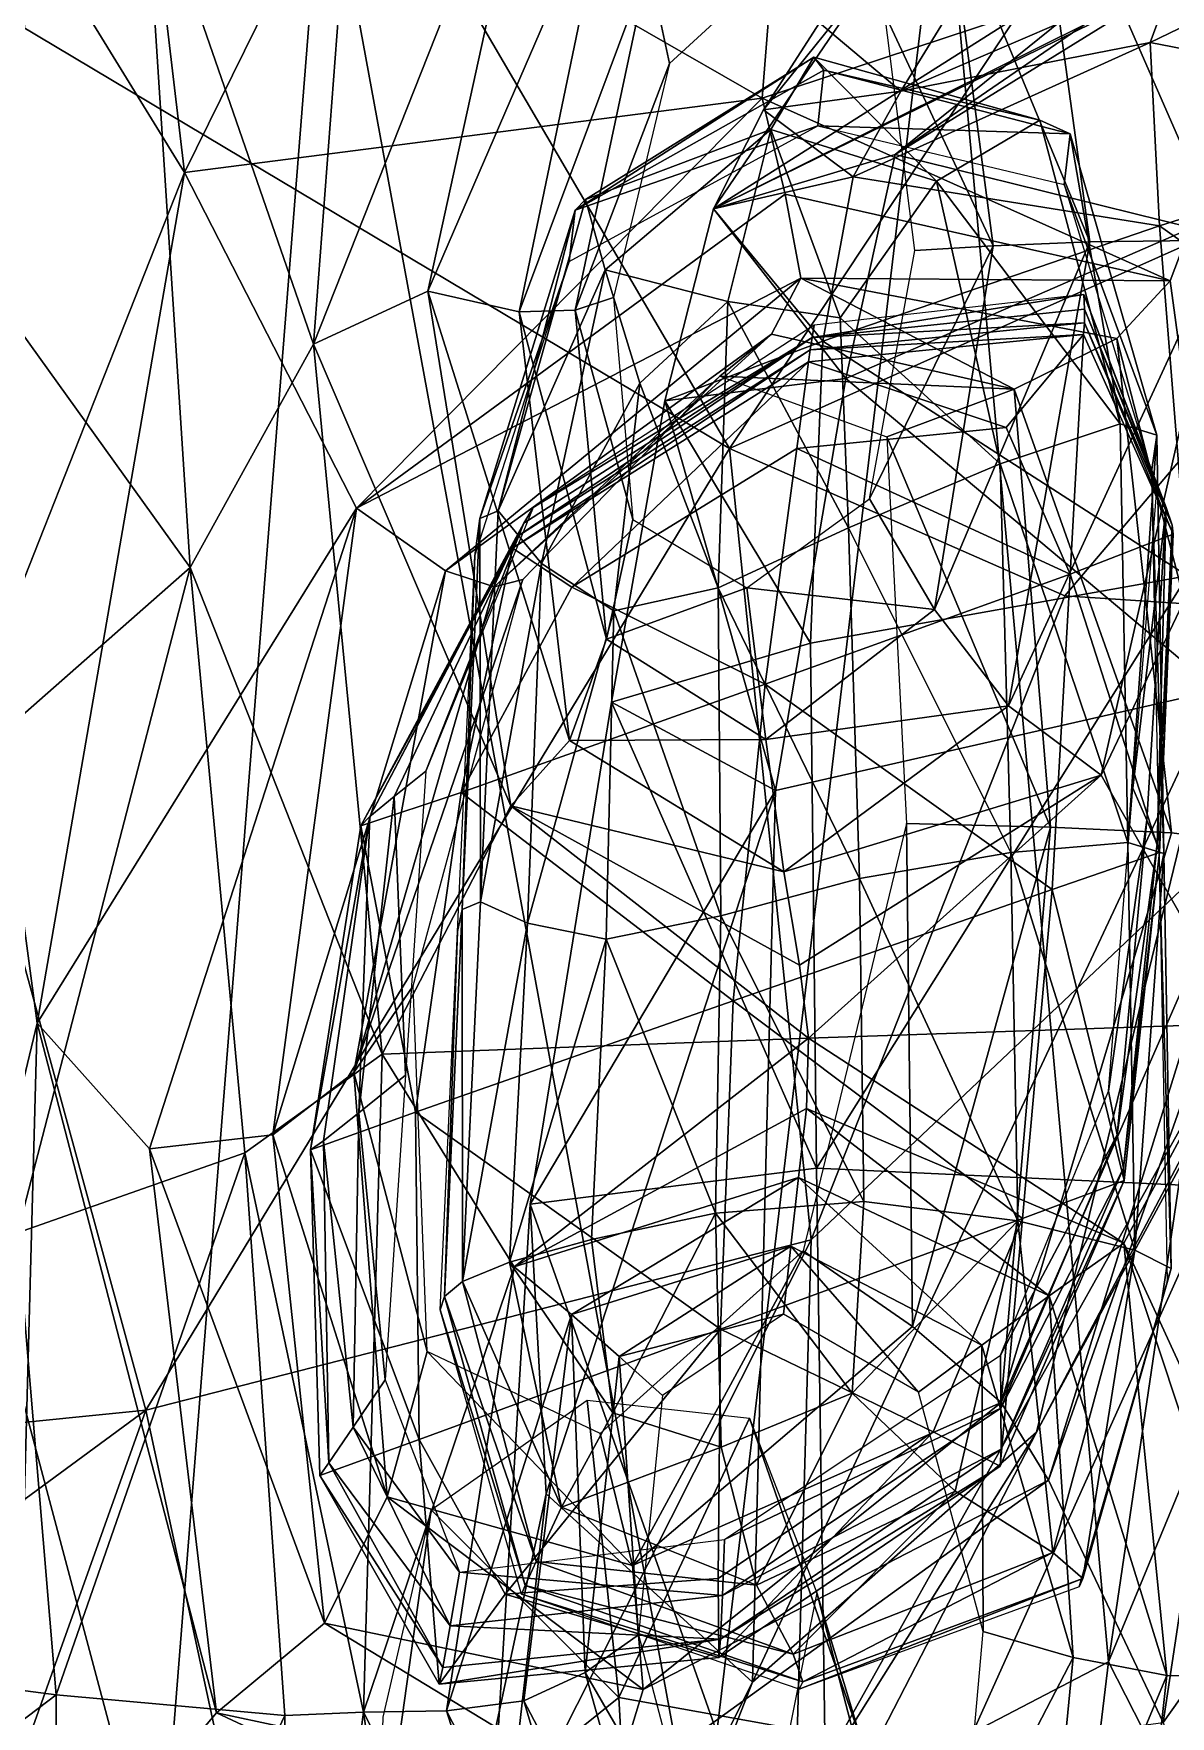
# Model space of a CAD drawing. Extents: x -76 to 76, y -20 to 79.
# Drawn here: x 0.37 to 0.722, y -16.756 to -16.235 of the extents above; entities that cross this region are included whole.
import ezdxf

# ---------------------------------------------------------------- set-up
doc = ezdxf.new("R2010")
doc.units = 0

msp = doc.modelspace()

# ---------------------------------------------------------------- linework, layer by layer
for points in [[(0.40439, -16.1795, 26.34068), (0.3222, -16.26591, 26.53986), (0.32219, -15.93262, 26.57544)], [(0.36911, -16.19999, 25.61833), (0.41693, -16.27782, 25.70153), (0.38201, -15.98231, 25.73446)], [(0.38201, -15.98231, 25.73446), (0.41693, -16.27782, 25.70153), (0.46523, -16.17982, 25.72299)], [(0.71468, -16.13709, 26.1012), (0.7805, -16.06309, 26.12209), (0.7702, -16.31818, 26.11997)], [(0.41593, -16.07313, 27.55334), (0.2725, -16.17649, 27.58719), (0.58566, -16.3633, 27.41171)], [(0.40439, -16.1795, 26.34068), (0.47638, -16.07213, 26.1344), (0.45687, -16.331, 26.13957)], [(0.41593, -16.07313, 27.55334), (0.58566, -16.3633, 27.41171), (0.7582, -16.10338, 27.4994)], [(0.45687, -16.331, 26.13957), (0.47638, -16.07213, 26.1344), (0.52805, -16.15125, 26.10177)], [(0.81486, -16.26099, 27.40052), (0.7582, -16.10338, 27.4994), (0.58566, -16.3633, 27.41171)], [(0.71468, -16.13709, 26.1012), (0.73848, -16.29876, 26.08387), (0.67822, -16.16107, 26.10976)], [(0.73848, -16.29876, 26.08387), (0.71468, -16.13709, 26.1012), (0.7702, -16.31818, 26.11997)], [(0.49218, -16.31454, 26.08586), (0.45687, -16.331, 26.13957), (0.52805, -16.15125, 26.10177)], [(0.49218, -16.31454, 26.08586), (0.52805, -16.15125, 26.10177), (0.5492, -16.18285, 26.10947)], [(0.65162, -16.175, 24.90076), (0.78929, -16.15302, 25.00918), (0.70294, -16.73892, 25.06174)], [(0.70294, -16.73892, 25.06174), (0.78929, -16.15302, 25.00918), (0.84726, -16.39014, 25.38983)], [(0.65313, -16.19296, 26.13815), (0.67822, -16.16107, 26.10976), (0.69718, -16.29932, 26.09477)], [(0.73848, -16.29876, 26.08387), (0.69718, -16.29932, 26.09477), (0.67822, -16.16107, 26.10976)], [(0.23813, -16.17562, 24.7183), (0.46015, -16.17211, 24.82081), (0.40906, -16.8163, 24.88966)], [(0.57638, -16.80479, 24.96702), (0.40906, -16.8163, 24.88966), (0.46015, -16.17211, 24.82081)], [(0.65162, -16.175, 24.90076), (0.57638, -16.80479, 24.96702), (0.46015, -16.17211, 24.82081)], [(0.00108, -16.70146, 27.48626), (0.40492, -16.66093, 27.31143), (0.2725, -16.17649, 27.58719)], [(0.21237, -16.82165, 24.7789), (0.23813, -16.17562, 24.7183), (0.40906, -16.8163, 24.88966)], [(0.2725, -16.17649, 27.58719), (0.40492, -16.66093, 27.31143), (0.58566, -16.3633, 27.41171)], [(0.57638, -16.80479, 24.96702), (0.65162, -16.175, 24.90076), (0.70294, -16.73892, 25.06174)], [(0.40439, -16.1795, 26.34068), (0.41867, -16.40013, 26.29582), (0.3222, -16.26591, 26.53986)], [(0.41867, -16.40013, 26.29582), (0.40439, -16.1795, 26.34068), (0.45687, -16.331, 26.13957)], [(0.46523, -16.17982, 25.72299), (0.41693, -16.27782, 25.70153), (0.59572, -16.25481, 25.71737)], [(0.59795, -16.22624, 25.71687), (0.46523, -16.17982, 25.72299), (0.59572, -16.25481, 25.71737)], [(0.52054, -16.32095, 26.09549), (0.49218, -16.31454, 26.08586), (0.5492, -16.18285, 26.10947)], [(0.52054, -16.32095, 26.09549), (0.5492, -16.18285, 26.10947), (0.56057, -16.21368, 26.13795)], [(0.65313, -16.19296, 26.13815), (0.66726, -16.30052, 26.12891), (0.63372, -16.22879, 26.17648)], [(0.66726, -16.30052, 26.12891), (0.65313, -16.19296, 26.13815), (0.69718, -16.29932, 26.09477)], [(0.82866, -16.2595, 26.73726), (0.81439, -16.18995, 26.77308), (0.7158, -16.23755, 26.80949)], [(0.72375, -16.21606, 26.83039), (0.7158, -16.23755, 26.80949), (0.81439, -16.18995, 26.77308)], [(0.59795, -16.22624, 25.71687), (0.59572, -16.25481, 25.71737), (0.76444, -16.19912, 25.70988)], [(0.72204, -16.31138, 25.71523), (0.76444, -16.19912, 25.70988), (0.59572, -16.25481, 25.71737)], [(0.72204, -16.31138, 25.71523), (0.74563, -16.48513, 25.69713), (0.76444, -16.19912, 25.70988)], [(0.36911, -16.19999, 25.61833), (0.35646, -16.43081, 25.59826), (0.41693, -16.27782, 25.70153)], [(0.53787, -16.32046, 26.12924), (0.52054, -16.32095, 26.09549), (0.56057, -16.21368, 26.13795)], [(0.53787, -16.32046, 26.12924), (0.56057, -16.21368, 26.13795), (0.56705, -16.24413, 26.17683)], [(0.60173, -16.21219, 26.17726), (0.56705, -16.24413, 26.17683), (0.56057, -16.21368, 26.13795)], [(0.6309, -16.21517, 26.90389), (0.68065, -16.22586, 26.92982), (0.5807, -16.2891, 26.88866)], [(0.59612, -16.25846, 26.87564), (0.6309, -16.21517, 26.90389), (0.5807, -16.2891, 26.88866)], [(0.6309, -16.21517, 26.90389), (0.59612, -16.25846, 26.87564), (0.61351, -16.23148, 26.87362)], [(0.72987, -16.21584, 26.96284), (0.69536, -16.23217, 26.96598), (0.5807, -16.2891, 26.88866)], [(0.68065, -16.22586, 26.92982), (0.72987, -16.21584, 26.96284), (0.5807, -16.2891, 26.88866)], [(0.63694, -16.2723, 26.97665), (0.72655, -16.21678, 27.05366), (0.72875, -16.29498, 27.04124)], [(0.63694, -16.2723, 26.97665), (0.68849, -16.23067, 26.99591), (0.72655, -16.21678, 27.05366)], [(0.63864, -16.25268, 26.84969), (0.72375, -16.21606, 26.83039), (0.6535, -16.22848, 26.86167)], [(0.72375, -16.21606, 26.83039), (0.63864, -16.25268, 26.84969), (0.7158, -16.23755, 26.80949)], [(0.63864, -16.25268, 26.84969), (0.6535, -16.22848, 26.86167), (0.61351, -16.23148, 26.87362)], [(0.66726, -16.30052, 26.12891), (0.64303, -16.30203, 26.17464), (0.63372, -16.22879, 26.17648)], [(0.68849, -16.23067, 26.99591), (0.63694, -16.2723, 26.97665), (0.69536, -16.23217, 26.96598)], [(0.63694, -16.2723, 26.97665), (0.5807, -16.2891, 26.88866), (0.69536, -16.23217, 26.96598)], [(0.59612, -16.25846, 26.87564), (0.63864, -16.25268, 26.84969), (0.61351, -16.23148, 26.87362)], [(0.63864, -16.25268, 26.84969), (0.62388, -16.27914, 26.83559), (0.7158, -16.23755, 26.80949)], [(0.71871, -16.29436, 26.79349), (0.7158, -16.23755, 26.80949), (0.62388, -16.27914, 26.83559)], [(0.71871, -16.29436, 26.79349), (0.82866, -16.2595, 26.73726), (0.7158, -16.23755, 26.80949)], [(0.61486, -16.24619, 26.09789), (0.6117, -16.24217, 26.01675), (0.53779, -16.28946, 26.09382)], [(0.6117, -16.24217, 26.01675), (0.54104, -16.28615, 26.01439), (0.53779, -16.28946, 26.09382)], [(0.61486, -16.24619, 26.09789), (0.53779, -16.28946, 26.09382), (0.61295, -16.2634, 26.1854)], [(0.5497, -16.31652, 26.17505), (0.53787, -16.32046, 26.12924), (0.56705, -16.24413, 26.17683)], [(0.6117, -16.24217, 26.01675), (0.59838, -16.26452, 25.94831), (0.54104, -16.28615, 26.01439)], [(0.59838, -16.26452, 25.94831), (0.6117, -16.24217, 26.01675), (0.64967, -16.28051, 25.9545)], [(0.6117, -16.24217, 26.01675), (0.61486, -16.24619, 26.09789), (0.68164, -16.26168, 26.01961)], [(0.6117, -16.24217, 26.01675), (0.68164, -16.26168, 26.01961), (0.64967, -16.28051, 25.9545)], [(0.61486, -16.24619, 26.09789), (0.61295, -16.2634, 26.1854), (0.69106, -16.26585, 26.09963)], [(0.61486, -16.24619, 26.09789), (0.69106, -16.26585, 26.09963), (0.68164, -16.26168, 26.01961)], [(0.59572, -16.25481, 25.71737), (0.41693, -16.27782, 25.70153), (0.47018, -16.38176, 25.7147)], [(0.60287, -16.28456, 25.72163), (0.59572, -16.25481, 25.71737), (0.47018, -16.38176, 25.7147)], [(0.60287, -16.28456, 25.72163), (0.72204, -16.31138, 25.71523), (0.59572, -16.25481, 25.71737)], [(0.63864, -16.25268, 26.84969), (0.59612, -16.25846, 26.87564), (0.62388, -16.27914, 26.83559)], [(0.59612, -16.25846, 26.87564), (0.5807, -16.2891, 26.88866), (0.62388, -16.27914, 26.83559)], [(0.68947, -16.40889, 27.36306), (0.81486, -16.26099, 27.40052), (0.58566, -16.3633, 27.41171)], [(0.64967, -16.28051, 25.9545), (0.68164, -16.26168, 26.01961), (0.70658, -16.35567, 26.02129)], [(0.70658, -16.35567, 26.02129), (0.68164, -16.26168, 26.01961), (0.69106, -16.26585, 26.09963)], [(0.81486, -16.26099, 27.40052), (0.68947, -16.40889, 27.36306), (0.81309, -16.41701, 27.27324)], [(0.82866, -16.2595, 26.73726), (0.71871, -16.29436, 26.79349), (0.84246, -16.38193, 26.69205)], [(0.41867, -16.40013, 26.29582), (0.34169, -16.46785, 26.47651), (0.3222, -16.26591, 26.53986)], [(0.53779, -16.28946, 26.09382), (0.53595, -16.30534, 26.18128), (0.61295, -16.2634, 26.1854)], [(0.59838, -16.26452, 25.94831), (0.54711, -16.30801, 25.95103), (0.54104, -16.28615, 26.01439)], [(0.59838, -16.26452, 25.94831), (0.58511, -16.31775, 25.9118), (0.54711, -16.30801, 25.95103)], [(0.58511, -16.31775, 25.9118), (0.59838, -16.26452, 25.94831), (0.61992, -16.32281, 25.93014)], [(0.59838, -16.26452, 25.94831), (0.64967, -16.28051, 25.9545), (0.61992, -16.32281, 25.93014)], [(0.61295, -16.2634, 26.1854), (0.68923, -16.28152, 26.18711), (0.69106, -16.26585, 26.09963)], [(0.71789, -16.35912, 26.09715), (0.69106, -16.26585, 26.09963), (0.68923, -16.28152, 26.18711)], [(0.71789, -16.35912, 26.09715), (0.70658, -16.35567, 26.02129), (0.69106, -16.26585, 26.09963)], [(0.63694, -16.2723, 26.97665), (0.62162, -16.34158, 26.95893), (0.5807, -16.2891, 26.88866)], [(0.62162, -16.34158, 26.95893), (0.63694, -16.2723, 26.97665), (0.72875, -16.29498, 27.04124)], [(0.35646, -16.43081, 25.59826), (0.37126, -16.54122, 25.66438), (0.41693, -16.27782, 25.70153)], [(0.47018, -16.38176, 25.7147), (0.41693, -16.27782, 25.70153), (0.37126, -16.54122, 25.66438)], [(0.61447, -16.33006, 26.82399), (0.62388, -16.27914, 26.83559), (0.5807, -16.2891, 26.88866)], [(0.61447, -16.33006, 26.82399), (0.71871, -16.29436, 26.79349), (0.62388, -16.27914, 26.83559)], [(0.64967, -16.28051, 25.9545), (0.66938, -16.36807, 25.96848), (0.61992, -16.32281, 25.93014)], [(0.66938, -16.36807, 25.96848), (0.64967, -16.28051, 25.9545), (0.70658, -16.35567, 26.02129)], [(0.71626, -16.37049, 26.18453), (0.71789, -16.35912, 26.09715), (0.68923, -16.28152, 26.18711)], [(0.60287, -16.28456, 25.72163), (0.47018, -16.38176, 25.7147), (0.60772, -16.31055, 25.7017)], [(0.53779, -16.28946, 26.09382), (0.54104, -16.28615, 26.01439), (0.51395, -16.38262, 26.01424)], [(0.51395, -16.38262, 26.01424), (0.54104, -16.28615, 26.01439), (0.54711, -16.30801, 25.95103)], [(0.60287, -16.28456, 25.72163), (0.60772, -16.31055, 25.7017), (0.72204, -16.31138, 25.71523)], [(0.50836, -16.38494, 26.08931), (0.53779, -16.28946, 26.09382), (0.51395, -16.38262, 26.01424)], [(0.53779, -16.28946, 26.09382), (0.50836, -16.38494, 26.08931), (0.53595, -16.30534, 26.18128)], [(0.62162, -16.34158, 26.95893), (0.56556, -16.34852, 26.87669), (0.5807, -16.2891, 26.88866)], [(0.56556, -16.34852, 26.87669), (0.61447, -16.33006, 26.82399), (0.5807, -16.2891, 26.88866)], [(0.71871, -16.29436, 26.79349), (0.61447, -16.33006, 26.82399), (0.72742, -16.40267, 26.77275)], [(0.62162, -16.34158, 26.95893), (0.72875, -16.29498, 27.04124), (0.73662, -16.43813, 27.03657)], [(0.73848, -16.29876, 26.08387), (0.70071, -16.46436, 26.06704), (0.67198, -16.44299, 26.07998)], [(0.69718, -16.29932, 26.09477), (0.73848, -16.29876, 26.08387), (0.67198, -16.44299, 26.07998)], [(0.73848, -16.29876, 26.08387), (0.7702, -16.31818, 26.11997), (0.70071, -16.46436, 26.06704)], [(0.71871, -16.29436, 26.79349), (0.72742, -16.40267, 26.77275), (0.84246, -16.38193, 26.69205)], [(0.66726, -16.30052, 26.12891), (0.64904, -16.41307, 26.11974), (0.629, -16.37889, 26.17291)], [(0.64303, -16.30203, 26.17464), (0.66726, -16.30052, 26.12891), (0.629, -16.37889, 26.17291)], [(0.66726, -16.30052, 26.12891), (0.69718, -16.29932, 26.09477), (0.64904, -16.41307, 26.11974)], [(0.69718, -16.29932, 26.09477), (0.67198, -16.44299, 26.07998), (0.64904, -16.41307, 26.11974)], [(0.50836, -16.38494, 26.08931), (0.50674, -16.39655, 26.17667), (0.53595, -16.30534, 26.18128)], [(0.52745, -16.39886, 25.96378), (0.51395, -16.38262, 26.01424), (0.54711, -16.30801, 25.95103)], [(0.52745, -16.39886, 25.96378), (0.54711, -16.30801, 25.95103), (0.55781, -16.34303, 25.92825)], [(0.58511, -16.31775, 25.9118), (0.55781, -16.34303, 25.92825), (0.54711, -16.30801, 25.95103)], [(0.47018, -16.38176, 25.7147), (0.49773, -16.4011, 25.69945), (0.60772, -16.31055, 25.7017)], [(0.59863, -16.32787, 25.62964), (0.60772, -16.31055, 25.7017), (0.49773, -16.4011, 25.69945)], [(0.59863, -16.32787, 25.62964), (0.67372, -16.34496, 25.61263), (0.60772, -16.31055, 25.7017)], [(0.60772, -16.31055, 25.7017), (0.70551, -16.32922, 25.68917), (0.72204, -16.31138, 25.71523)], [(0.67372, -16.34496, 25.61263), (0.70551, -16.32922, 25.68917), (0.60772, -16.31055, 25.7017)], [(0.74563, -16.48513, 25.69713), (0.72204, -16.31138, 25.71523), (0.70551, -16.32922, 25.68917)], [(0.49218, -16.31454, 26.08586), (0.51789, -16.47387, 26.06946), (0.45687, -16.331, 26.13957)], [(0.49218, -16.31454, 26.08586), (0.52054, -16.32095, 26.09549), (0.53604, -16.45365, 26.08134)], [(0.51789, -16.47387, 26.06946), (0.49218, -16.31454, 26.08586), (0.53604, -16.45365, 26.08134)], [(0.53787, -16.32046, 26.12924), (0.5497, -16.31652, 26.17505), (0.55568, -16.38529, 26.17316)], [(0.58511, -16.31775, 25.9118), (0.58208, -16.40638, 25.9264), (0.55781, -16.34303, 25.92825)], [(0.58208, -16.40638, 25.9264), (0.58511, -16.31775, 25.9118), (0.62248, -16.38781, 25.93732)], [(0.58511, -16.31775, 25.9118), (0.61992, -16.32281, 25.93014), (0.62248, -16.38781, 25.93732)], [(0.61116, -16.32892, 25.64499), (0.69547, -16.32015, 25.64601), (0.69526, -16.31557, 25.5687)], [(0.61178, -16.32512, 25.56759), (0.61116, -16.32892, 25.64499), (0.69526, -16.31557, 25.5687)], [(0.72075, -16.38154, 25.64098), (0.71806, -16.37474, 25.56389), (0.69526, -16.31557, 25.5687)], [(0.69547, -16.32015, 25.64601), (0.72075, -16.38154, 25.64098), (0.69526, -16.31557, 25.5687)], [(0.7702, -16.31818, 26.11997), (0.74434, -16.54128, 26.07987), (0.70071, -16.46436, 26.06704)], [(0.53787, -16.32046, 26.12924), (0.54753, -16.42226, 26.12044), (0.52054, -16.32095, 26.09549)], [(0.54753, -16.42226, 26.12044), (0.53604, -16.45365, 26.08134), (0.52054, -16.32095, 26.09549)], [(0.54753, -16.42226, 26.12044), (0.53787, -16.32046, 26.12924), (0.55568, -16.38529, 26.17316)], [(0.61116, -16.32892, 25.64499), (0.61056, -16.3327, 25.72543), (0.69549, -16.32439, 25.72413)], [(0.69516, -16.32797, 25.80385), (0.69549, -16.32439, 25.72413), (0.61056, -16.3327, 25.72543)], [(0.69547, -16.32015, 25.64601), (0.61116, -16.32892, 25.64499), (0.69549, -16.32439, 25.72413)], [(0.66938, -16.36807, 25.96848), (0.62248, -16.38781, 25.93732), (0.61992, -16.32281, 25.93014)], [(0.69516, -16.32797, 25.80385), (0.72293, -16.38979, 25.77144), (0.69549, -16.32439, 25.72413)], [(0.72075, -16.38154, 25.64098), (0.69547, -16.32015, 25.64601), (0.72264, -16.38701, 25.71214)], [(0.69547, -16.32015, 25.64601), (0.69549, -16.32439, 25.72413), (0.72264, -16.38701, 25.71214)], [(0.72293, -16.38979, 25.77144), (0.72264, -16.38701, 25.71214), (0.69549, -16.32439, 25.72413)], [(0.51278, -16.40608, 25.62943), (0.59863, -16.32787, 25.62964), (0.49773, -16.4011, 25.69945)], [(0.59863, -16.32787, 25.62964), (0.51278, -16.40608, 25.62943), (0.58257, -16.34084, 25.53152)], [(0.61116, -16.32892, 25.64499), (0.52191, -16.38637, 25.63989), (0.51959, -16.39071, 25.71799)], [(0.61056, -16.3327, 25.72543), (0.61116, -16.32892, 25.64499), (0.51959, -16.39071, 25.71799)], [(0.52191, -16.38637, 25.63989), (0.61116, -16.32892, 25.64499), (0.52484, -16.38159, 25.56259)], [(0.61116, -16.32892, 25.64499), (0.61178, -16.32512, 25.56759), (0.52484, -16.38159, 25.56259)], [(0.59863, -16.32787, 25.62964), (0.58257, -16.34084, 25.53152), (0.67372, -16.34496, 25.61263)], [(0.61003, -16.33644, 25.81197), (0.69516, -16.32797, 25.80385), (0.61056, -16.3327, 25.72543)], [(0.69516, -16.32797, 25.80385), (0.61003, -16.33644, 25.81197), (0.67124, -16.35677, 25.83208)], [(0.69516, -16.32797, 25.80385), (0.67124, -16.35677, 25.83208), (0.69111, -16.40213, 25.81043)], [(0.7224, -16.48224, 25.66973), (0.70551, -16.32922, 25.68917), (0.67372, -16.34496, 25.61263)], [(0.72293, -16.38979, 25.77144), (0.69516, -16.32797, 25.80385), (0.69111, -16.40213, 25.81043)], [(0.7224, -16.48224, 25.66973), (0.74563, -16.48513, 25.69713), (0.70551, -16.32922, 25.68917)], [(0.41867, -16.40013, 26.29582), (0.45687, -16.331, 26.13957), (0.47812, -16.55074, 26.08743)], [(0.51789, -16.47387, 26.06946), (0.47812, -16.55074, 26.08743), (0.45687, -16.331, 26.13957)], [(0.61003, -16.33644, 25.81197), (0.61056, -16.3327, 25.72543), (0.51847, -16.39415, 25.79772)], [(0.61056, -16.3327, 25.72543), (0.51959, -16.39071, 25.71799), (0.51847, -16.39415, 25.79772)], [(0.61447, -16.33006, 26.82399), (0.56556, -16.34852, 26.87669), (0.61064, -16.42349, 26.80817)], [(0.61447, -16.33006, 26.82399), (0.61064, -16.42349, 26.80817), (0.72742, -16.40267, 26.77275)], [(0.61003, -16.33644, 25.81197), (0.51847, -16.39415, 25.79772), (0.53683, -16.4062, 25.82751)], [(0.60643, -16.36325, 25.85892), (0.61003, -16.33644, 25.81197), (0.53683, -16.4062, 25.82751)], [(0.61003, -16.33644, 25.81197), (0.60643, -16.36325, 25.85892), (0.67124, -16.35677, 25.83208)], [(0.51278, -16.40608, 25.62943), (0.52158, -16.40388, 25.53202), (0.58257, -16.34084, 25.53152)], [(0.54984, -16.4135, 25.93535), (0.52745, -16.39886, 25.96378), (0.55781, -16.34303, 25.92825)], [(0.58208, -16.40638, 25.9264), (0.54984, -16.4135, 25.93535), (0.55781, -16.34303, 25.92825)], [(0.62162, -16.34158, 26.95893), (0.59982, -16.46916, 26.93431), (0.56556, -16.34852, 26.87669)], [(0.58257, -16.34084, 25.53152), (0.63431, -16.35963, 25.51083), (0.67372, -16.34496, 25.61263)], [(0.59982, -16.46916, 26.93431), (0.62162, -16.34158, 26.95893), (0.73662, -16.43813, 27.03657)], [(0.68498, -16.48052, 25.58958), (0.67372, -16.34496, 25.61263), (0.63431, -16.35963, 25.51083)], [(0.68498, -16.48052, 25.58958), (0.7224, -16.48224, 25.66973), (0.67372, -16.34496, 25.61263)], [(0.59982, -16.46916, 26.93431), (0.5491, -16.44185, 26.86154), (0.56556, -16.34852, 26.87669)], [(0.56556, -16.34852, 26.87669), (0.5491, -16.44185, 26.86154), (0.61064, -16.42349, 26.80817)], [(0.66938, -16.36807, 25.96848), (0.70658, -16.35567, 26.02129), (0.70893, -16.48524, 26.01984)], [(0.70658, -16.35567, 26.02129), (0.71789, -16.35912, 26.09715), (0.70893, -16.48524, 26.01984)], [(0.69111, -16.40213, 25.81043), (0.67124, -16.35677, 25.83208), (0.60643, -16.36325, 25.85892)], [(0.64045, -16.47937, 25.48304), (0.68498, -16.48052, 25.58958), (0.63431, -16.35963, 25.51083)], [(0.71789, -16.35912, 26.09715), (0.72008, -16.48866, 26.09258), (0.70893, -16.48524, 26.01984)], [(0.71789, -16.35912, 26.09715), (0.71626, -16.37049, 26.18453), (0.72008, -16.48866, 26.09258)], [(0.58566, -16.3633, 27.41171), (0.40492, -16.66093, 27.31143), (0.61086, -16.60825, 27.2591)], [(0.59667, -16.43627, 25.82064), (0.60643, -16.36325, 25.85892), (0.53683, -16.4062, 25.82751)], [(0.68947, -16.40889, 27.36306), (0.58566, -16.3633, 27.41171), (0.61086, -16.60825, 27.2591)], [(0.59667, -16.43627, 25.82064), (0.69111, -16.40213, 25.81043), (0.60643, -16.36325, 25.85892)], [(0.66938, -16.36807, 25.96848), (0.67272, -16.48832, 25.97599), (0.62248, -16.38781, 25.93732)], [(0.67272, -16.48832, 25.97599), (0.66938, -16.36807, 25.96848), (0.70893, -16.48524, 26.01984)], [(0.71626, -16.37049, 26.18453), (0.71869, -16.49533, 26.17976), (0.72008, -16.48866, 26.09258)], [(0.71806, -16.37474, 25.56389), (0.72075, -16.38154, 25.64098), (0.71051, -16.46839, 25.55612)], [(0.40604, -16.58008, 25.6928), (0.47018, -16.38176, 25.7147), (0.37126, -16.54122, 25.66438)], [(0.40604, -16.58008, 25.6928), (0.44423, -16.57571, 25.67459), (0.47018, -16.38176, 25.7147)], [(0.44423, -16.57571, 25.67459), (0.49773, -16.4011, 25.69945), (0.47018, -16.38176, 25.7147)], [(0.52191, -16.38637, 25.63989), (0.52484, -16.38159, 25.56259), (0.49164, -16.46314, 25.55571)], [(0.591, -16.40636, 26.17244), (0.629, -16.37889, 26.17291), (0.64904, -16.41307, 26.11974)], [(0.72075, -16.38154, 25.64098), (0.71486, -16.47834, 25.63288), (0.71051, -16.46839, 25.55612)], [(0.71486, -16.47834, 25.63288), (0.72075, -16.38154, 25.64098), (0.71799, -16.48581, 25.69858)], [(0.72075, -16.38154, 25.64098), (0.72264, -16.38701, 25.71214), (0.71799, -16.48581, 25.69858)], [(0.48179, -16.47099, 25.63268), (0.47428, -16.47719, 25.70376), (0.52191, -16.38637, 25.63989)], [(0.47428, -16.47719, 25.70376), (0.51959, -16.39071, 25.71799), (0.52191, -16.38637, 25.63989)], [(0.48179, -16.47099, 25.63268), (0.52191, -16.38637, 25.63989), (0.49164, -16.46314, 25.55571)], [(0.50836, -16.38494, 26.08931), (0.5028, -16.50596, 26.08462), (0.50674, -16.39655, 26.17667)], [(0.5028, -16.50596, 26.08462), (0.50836, -16.38494, 26.08931), (0.50855, -16.5036, 26.01267)], [(0.50836, -16.38494, 26.08931), (0.51395, -16.38262, 26.01424), (0.50855, -16.5036, 26.01267)], [(0.51395, -16.38262, 26.01424), (0.52745, -16.39886, 25.96378), (0.50855, -16.5036, 26.01267)], [(0.54753, -16.42226, 26.12044), (0.55568, -16.38529, 26.17316), (0.591, -16.40636, 26.17244)], [(0.7187, -16.48829, 25.74219), (0.71799, -16.48581, 25.69858), (0.72264, -16.38701, 25.71214)], [(0.72293, -16.38979, 25.77144), (0.7187, -16.48829, 25.74219), (0.72264, -16.38701, 25.71214)], [(0.47144, -16.48007, 25.76306), (0.51847, -16.39415, 25.79772), (0.51959, -16.39071, 25.71799)], [(0.47428, -16.47719, 25.70376), (0.47144, -16.48007, 25.76306), (0.51959, -16.39071, 25.71799)], [(0.58208, -16.40638, 25.9264), (0.62248, -16.38781, 25.93732), (0.62589, -16.49639, 25.95373)], [(0.67272, -16.48832, 25.97599), (0.62589, -16.49639, 25.95373), (0.62248, -16.38781, 25.93732)], [(0.72293, -16.38979, 25.77144), (0.69111, -16.40213, 25.81043), (0.7187, -16.48829, 25.74219)], [(0.70294, -16.73892, 25.06174), (0.84726, -16.39014, 25.38983), (0.79514, -16.91957, 25.3805)], [(0.47144, -16.48007, 25.76306), (0.5025, -16.46972, 25.80415), (0.51847, -16.39415, 25.79772)], [(0.5028, -16.50596, 26.08462), (0.50141, -16.51281, 26.17178), (0.50674, -16.39655, 26.17667)], [(0.5025, -16.46972, 25.80415), (0.53683, -16.4062, 25.82751), (0.51847, -16.39415, 25.79772)], [(0.34169, -16.46785, 26.47651), (0.41867, -16.40013, 26.29582), (0.36518, -16.60612, 26.41649)], [(0.41867, -16.40013, 26.29582), (0.4356, -16.58132, 26.24956), (0.36518, -16.60612, 26.41649)], [(0.4356, -16.58132, 26.24956), (0.41867, -16.40013, 26.29582), (0.47812, -16.55074, 26.08743)], [(0.44423, -16.57571, 25.67459), (0.46926, -16.5564, 25.60082), (0.49773, -16.4011, 25.69945)], [(0.46926, -16.5564, 25.60082), (0.51278, -16.40608, 25.62943), (0.49773, -16.4011, 25.69945)], [(0.52745, -16.39886, 25.96378), (0.52304, -16.5102, 25.97119), (0.50855, -16.5036, 26.01267)], [(0.52745, -16.39886, 25.96378), (0.54984, -16.4135, 25.93535), (0.52304, -16.5102, 25.97119)], [(0.69111, -16.40213, 25.81043), (0.59667, -16.43627, 25.82064), (0.68546, -16.49977, 25.76555)], [(0.61064, -16.42349, 26.80817), (0.61259, -16.58608, 26.74132), (0.72742, -16.40267, 26.77275)], [(0.61259, -16.58608, 26.74132), (0.73686, -16.59182, 26.67219), (0.72742, -16.40267, 26.77275)], [(0.69111, -16.40213, 25.81043), (0.68546, -16.49977, 25.76555), (0.7187, -16.48829, 25.74219)], [(0.46926, -16.5564, 25.60082), (0.48771, -16.52965, 25.49927), (0.52158, -16.40388, 25.53202)], [(0.51278, -16.40608, 25.62943), (0.46926, -16.5564, 25.60082), (0.52158, -16.40388, 25.53202)], [(0.5025, -16.46972, 25.80415), (0.59667, -16.43627, 25.82064), (0.53683, -16.4062, 25.82751)], [(0.59686, -16.45339, 26.1171), (0.54753, -16.42226, 26.12044), (0.591, -16.40636, 26.17244)], [(0.58208, -16.40638, 25.9264), (0.58293, -16.50796, 25.94576), (0.54984, -16.4135, 25.93535)], [(0.58293, -16.50796, 25.94576), (0.58208, -16.40638, 25.9264), (0.62589, -16.49639, 25.95373)], [(0.59686, -16.45339, 26.1171), (0.591, -16.40636, 26.17244), (0.64904, -16.41307, 26.11974)], [(0.59686, -16.45339, 26.1171), (0.64904, -16.41307, 26.11974), (0.67198, -16.44299, 26.07998)], [(0.68947, -16.40889, 27.36306), (0.61086, -16.60825, 27.2591), (0.81309, -16.41701, 27.27324)], [(0.54984, -16.4135, 25.93535), (0.54744, -16.51518, 25.9517), (0.52304, -16.5102, 25.97119)], [(0.58293, -16.50796, 25.94576), (0.54744, -16.51518, 25.9517), (0.54984, -16.4135, 25.93535)], [(0.60587, -16.78681, 27.09086), (0.68067, -16.66777, 27.07051), (0.81309, -16.41701, 27.27324)], [(0.60587, -16.78681, 27.09086), (0.81309, -16.41701, 27.27324), (0.61086, -16.60825, 27.2591)], [(0.68067, -16.66777, 27.07051), (0.81172, -16.42538, 27.15446), (0.81309, -16.41701, 27.27324)], [(0.54753, -16.42226, 26.12044), (0.59686, -16.45339, 26.1171), (0.53604, -16.45365, 26.08134)], [(0.61259, -16.58608, 26.74132), (0.61064, -16.42349, 26.80817), (0.5491, -16.44185, 26.86154)], [(0.81172, -16.42538, 27.15446), (0.68067, -16.66777, 27.07051), (0.73662, -16.43813, 27.03657)], [(0.35646, -16.43081, 25.59826), (0.34228, -16.6618, 25.58352), (0.37126, -16.54122, 25.66438)], [(0.59667, -16.43627, 25.82064), (0.5025, -16.46972, 25.80415), (0.58678, -16.53423, 25.77048)], [(0.59667, -16.43627, 25.82064), (0.58678, -16.53423, 25.77048), (0.68546, -16.49977, 25.76555)], [(0.68067, -16.66777, 27.07051), (0.59268, -16.74518, 26.96749), (0.73662, -16.43813, 27.03657)], [(0.59982, -16.46916, 26.93431), (0.73662, -16.43813, 27.03657), (0.59268, -16.74518, 26.96749)], [(0.5239, -16.5972, 26.82583), (0.61259, -16.58608, 26.74132), (0.5491, -16.44185, 26.86154)], [(0.5239, -16.5972, 26.82583), (0.5491, -16.44185, 26.86154), (0.59982, -16.46916, 26.93431)], [(0.6024, -16.49437, 26.07583), (0.59686, -16.45339, 26.1171), (0.67198, -16.44299, 26.07998)], [(0.6024, -16.49437, 26.07583), (0.67198, -16.44299, 26.07998), (0.70071, -16.46436, 26.06704)], [(0.51789, -16.47387, 26.06946), (0.53604, -16.45365, 26.08134), (0.6024, -16.49437, 26.07583)], [(0.59686, -16.45339, 26.1171), (0.6024, -16.49437, 26.07583), (0.53604, -16.45365, 26.08134)], [(0.74563, -16.48513, 25.69713), (0.68433, -16.68262, 25.67795), (0.76615, -16.45117, 25.66886)], [(0.68433, -16.68262, 25.67795), (0.71984, -16.75766, 25.66473), (0.76615, -16.45117, 25.66886)], [(0.76615, -16.45117, 25.66886), (0.71984, -16.75766, 25.66473), (0.78205, -16.67005, 25.60789)], [(0.48179, -16.47099, 25.63268), (0.49164, -16.46314, 25.55571), (0.48531, -16.55729, 25.54788)], [(0.60729, -16.52327, 26.06271), (0.6024, -16.49437, 26.07583), (0.70071, -16.46436, 26.06704)], [(0.60729, -16.52327, 26.06271), (0.70071, -16.46436, 26.06704), (0.6101, -16.54579, 26.06323)], [(0.70071, -16.46436, 26.06704), (0.74434, -16.54128, 26.07987), (0.6101, -16.54579, 26.06323)], [(0.5025, -16.46972, 25.80415), (0.47144, -16.48007, 25.76306), (0.48836, -16.56874, 25.75912)], [(0.5025, -16.46972, 25.80415), (0.48836, -16.56874, 25.75912), (0.58678, -16.53423, 25.77048)], [(0.52885, -16.68685, 26.88938), (0.5239, -16.5972, 26.82583), (0.59982, -16.46916, 26.93431)], [(0.52885, -16.68685, 26.88938), (0.59982, -16.46916, 26.93431), (0.59268, -16.74518, 26.96749)], [(0.70297, -16.56226, 25.54832), (0.71051, -16.46839, 25.55612), (0.71486, -16.47834, 25.63288)], [(0.48179, -16.47099, 25.63268), (0.47085, -16.5689, 25.62445), (0.47428, -16.47719, 25.70376)], [(0.47085, -16.5689, 25.62445), (0.48179, -16.47099, 25.63268), (0.48531, -16.55729, 25.54788)], [(0.6101, -16.54579, 26.06323), (0.47812, -16.55074, 26.08743), (0.51789, -16.47387, 26.06946)], [(0.60729, -16.52327, 26.06271), (0.6101, -16.54579, 26.06323), (0.51789, -16.47387, 26.06946)], [(0.60729, -16.52327, 26.06271), (0.51789, -16.47387, 26.06946), (0.6024, -16.49437, 26.07583)], [(0.47144, -16.48007, 25.76306), (0.47428, -16.47719, 25.70376), (0.45589, -16.58035, 25.73361)], [(0.47428, -16.47719, 25.70376), (0.45989, -16.57757, 25.69003), (0.45589, -16.58035, 25.73361)], [(0.47144, -16.48007, 25.76306), (0.45589, -16.58035, 25.73361), (0.48836, -16.56874, 25.75912)], [(0.47085, -16.5689, 25.62445), (0.45989, -16.57757, 25.69003), (0.47428, -16.47719, 25.70376)], [(0.64045, -16.47937, 25.48304), (0.60842, -16.61167, 25.4593), (0.6423, -16.63505, 25.56934)], [(0.68498, -16.48052, 25.58958), (0.64045, -16.47937, 25.48304), (0.6423, -16.63505, 25.56934)], [(0.68498, -16.48052, 25.58958), (0.6423, -16.63505, 25.56934), (0.66975, -16.65864, 25.65151)], [(0.7224, -16.48224, 25.66973), (0.68498, -16.48052, 25.58958), (0.66975, -16.65864, 25.65151)], [(0.70566, -16.57579, 25.6247), (0.70297, -16.56226, 25.54832), (0.71486, -16.47834, 25.63288)], [(0.70566, -16.57579, 25.6247), (0.71486, -16.47834, 25.63288), (0.71799, -16.48581, 25.69858)], [(0.74563, -16.48513, 25.69713), (0.7224, -16.48224, 25.66973), (0.66975, -16.65864, 25.65151)], [(0.68433, -16.68262, 25.67795), (0.74563, -16.48513, 25.69713), (0.66975, -16.65864, 25.65151)], [(0.67272, -16.48832, 25.97599), (0.70893, -16.48524, 26.01984), (0.71112, -16.61148, 26.01334)], [(0.70755, -16.58607, 25.69261), (0.70566, -16.57579, 25.6247), (0.71799, -16.48581, 25.69858)], [(0.70755, -16.58607, 25.69261), (0.71799, -16.48581, 25.69858), (0.7187, -16.48829, 25.74219)], [(0.71112, -16.61148, 26.01334), (0.70893, -16.48524, 26.01984), (0.72008, -16.48866, 26.09258)], [(0.67272, -16.48832, 25.97599), (0.67492, -16.60235, 25.96279), (0.62589, -16.49639, 25.95373)], [(0.67492, -16.60235, 25.96279), (0.67272, -16.48832, 25.97599), (0.71112, -16.61148, 26.01334)], [(0.70784, -16.58983, 25.74357), (0.7187, -16.48829, 25.74219), (0.68546, -16.49977, 25.76555)], [(0.70784, -16.58983, 25.74357), (0.70755, -16.58607, 25.69261), (0.7187, -16.48829, 25.74219)], [(0.72236, -16.61714, 26.08809), (0.71112, -16.61148, 26.01334), (0.72008, -16.48866, 26.09258)], [(0.72236, -16.61714, 26.08809), (0.72008, -16.48866, 26.09258), (0.71869, -16.49533, 26.17976)], [(0.58293, -16.50796, 25.94576), (0.62589, -16.49639, 25.95373), (0.62717, -16.59634, 25.93373)], [(0.67492, -16.60235, 25.96279), (0.62717, -16.59634, 25.93373), (0.62589, -16.49639, 25.95373)], [(0.72111, -16.62106, 26.17494), (0.72236, -16.61714, 26.08809), (0.71869, -16.49533, 26.17976)], [(0.67632, -16.6016, 25.77437), (0.68546, -16.49977, 25.76555), (0.58678, -16.53423, 25.77048)], [(0.67632, -16.6016, 25.77437), (0.70784, -16.58983, 25.74357), (0.68546, -16.49977, 25.76555)], [(0.49733, -16.62581, 26.08), (0.5028, -16.50596, 26.08462), (0.50299, -16.62111, 26.00605)], [(0.5028, -16.50596, 26.08462), (0.49733, -16.62581, 26.08), (0.50141, -16.51281, 26.17178)], [(0.5028, -16.50596, 26.08462), (0.50855, -16.5036, 26.01267), (0.50299, -16.62111, 26.00605)], [(0.50299, -16.62111, 26.00605), (0.50855, -16.5036, 26.01267), (0.52304, -16.5102, 25.97119)], [(0.51749, -16.61516, 25.95789), (0.50299, -16.62111, 26.00605), (0.52304, -16.5102, 25.97119)], [(0.51749, -16.61516, 25.95789), (0.52304, -16.5102, 25.97119), (0.54744, -16.51518, 25.9517)], [(0.58293, -16.50796, 25.94576), (0.58131, -16.60003, 25.92348), (0.54744, -16.51518, 25.9517)], [(0.58131, -16.60003, 25.92348), (0.58293, -16.50796, 25.94576), (0.62717, -16.59634, 25.93373)], [(0.49733, -16.62581, 26.08), (0.49608, -16.62988, 26.16684), (0.50141, -16.51281, 26.17178)], [(0.5429, -16.60809, 25.93165), (0.51749, -16.61516, 25.95789), (0.54744, -16.51518, 25.9517)], [(0.58131, -16.60003, 25.92348), (0.5429, -16.60809, 25.93165), (0.54744, -16.51518, 25.9517)], [(0.48771, -16.52965, 25.49927), (0.46926, -16.5564, 25.60082), (0.49203, -16.64284, 25.46246)], [(0.5828, -16.6359, 25.78181), (0.58678, -16.53423, 25.77048), (0.48836, -16.56874, 25.75912)], [(0.5828, -16.6359, 25.78181), (0.67632, -16.6016, 25.77437), (0.58678, -16.53423, 25.77048)], [(0.34228, -16.6618, 25.58352), (0.36357, -16.82918, 25.65543), (0.37126, -16.54122, 25.66438)], [(0.37126, -16.54122, 25.66438), (0.36357, -16.82918, 25.65543), (0.4268, -16.75467, 25.67198)], [(0.40604, -16.58008, 25.6928), (0.37126, -16.54122, 25.66438), (0.4268, -16.75467, 25.67198)], [(0.6101, -16.54579, 26.06323), (0.74434, -16.54128, 26.07987), (0.70774, -16.60928, 26.05984)], [(0.70774, -16.60928, 26.05984), (0.74434, -16.54128, 26.07987), (0.77005, -16.74482, 26.09276)], [(0.51893, -16.61657, 26.06316), (0.47812, -16.55074, 26.08743), (0.6101, -16.54579, 26.06323)], [(0.6094, -16.5676, 26.0629), (0.51893, -16.61657, 26.06316), (0.6101, -16.54579, 26.06323)], [(0.6094, -16.5676, 26.0629), (0.6101, -16.54579, 26.06323), (0.70774, -16.60928, 26.05984)], [(0.4356, -16.58132, 26.24956), (0.47812, -16.55074, 26.08743), (0.47234, -16.75445, 26.10191)], [(0.47234, -16.75445, 26.10191), (0.47812, -16.55074, 26.08743), (0.51893, -16.61657, 26.06316)], [(0.46926, -16.5564, 25.60082), (0.44423, -16.57571, 25.67459), (0.47967, -16.68776, 25.5694)], [(0.46926, -16.5564, 25.60082), (0.47967, -16.68776, 25.5694), (0.49203, -16.64284, 25.46246)], [(0.47085, -16.5689, 25.62445), (0.48531, -16.55729, 25.54788), (0.47897, -16.65155, 25.54003)], [(0.70297, -16.56226, 25.54832), (0.70566, -16.57579, 25.6247), (0.66946, -16.64395, 25.54142)], [(0.48953, -16.67001, 25.76799), (0.48836, -16.56874, 25.75912), (0.45589, -16.58035, 25.73361)], [(0.47085, -16.5689, 25.62445), (0.46913, -16.6662, 25.61629), (0.45989, -16.57757, 25.69003)], [(0.46913, -16.6662, 25.61629), (0.47085, -16.5689, 25.62445), (0.47897, -16.65155, 25.54003)], [(0.48953, -16.67001, 25.76799), (0.5828, -16.6359, 25.78181), (0.48836, -16.56874, 25.75912)], [(0.6094, -16.5676, 26.0629), (0.60698, -16.58898, 26.07545), (0.51893, -16.61657, 26.06316)], [(0.60698, -16.58898, 26.07545), (0.6094, -16.5676, 26.0629), (0.68454, -16.62563, 26.07289)], [(0.6094, -16.5676, 26.0629), (0.70774, -16.60928, 26.05984), (0.68454, -16.62563, 26.07289)], [(0.44423, -16.57571, 25.67459), (0.40604, -16.58008, 25.6928), (0.46028, -16.72695, 25.64852)], [(0.44423, -16.57571, 25.67459), (0.46028, -16.72695, 25.64852), (0.47967, -16.68776, 25.5694)], [(0.45589, -16.58035, 25.73361), (0.45989, -16.57757, 25.69003), (0.46162, -16.67727, 25.68411)], [(0.46913, -16.6662, 25.61629), (0.46162, -16.67727, 25.68411), (0.45989, -16.57757, 25.69003)], [(0.70566, -16.57579, 25.6247), (0.66966, -16.66033, 25.6175), (0.66946, -16.64395, 25.54142)], [(0.70566, -16.57579, 25.6247), (0.70755, -16.58607, 25.69261), (0.66966, -16.66033, 25.6175)], [(0.37719, -16.74913, 26.39158), (0.36518, -16.60612, 26.41649), (0.4356, -16.58132, 26.24956)], [(0.44791, -16.75544, 26.22871), (0.37719, -16.74913, 26.39158), (0.4356, -16.58132, 26.24956)], [(0.40604, -16.58008, 25.6928), (0.4268, -16.75467, 25.67198), (0.46028, -16.72695, 25.64852)], [(0.44791, -16.75544, 26.22871), (0.4356, -16.58132, 26.24956), (0.47234, -16.75445, 26.10191)], [(0.45878, -16.68117, 25.73505), (0.48953, -16.67001, 25.76799), (0.45589, -16.58035, 25.73361)], [(0.45878, -16.68117, 25.73505), (0.45589, -16.58035, 25.73361), (0.46162, -16.67727, 25.68411)], [(0.60698, -16.58898, 26.07545), (0.53666, -16.63134, 26.07547), (0.51893, -16.61657, 26.06316)], [(0.61259, -16.58608, 26.74132), (0.5239, -16.5972, 26.82583), (0.61654, -16.85944, 26.66231)], [(0.60698, -16.58898, 26.07545), (0.60465, -16.61017, 26.11461), (0.53666, -16.63134, 26.07547)], [(0.60465, -16.61017, 26.11461), (0.60698, -16.58898, 26.07545), (0.66373, -16.64083, 26.1128)], [(0.60698, -16.58898, 26.07545), (0.68454, -16.62563, 26.07289), (0.66373, -16.64083, 26.1128)], [(0.61259, -16.58608, 26.74132), (0.61654, -16.85944, 26.66231), (0.73686, -16.59182, 26.67219)], [(0.70784, -16.58983, 25.74357), (0.67632, -16.6016, 25.77437), (0.66936, -16.67829, 25.75504)], [(0.70784, -16.58983, 25.74357), (0.66936, -16.67829, 25.75504), (0.66969, -16.67301, 25.68993)], [(0.70755, -16.58607, 25.69261), (0.66969, -16.67301, 25.68993), (0.66966, -16.66033, 25.6175)], [(0.70755, -16.58607, 25.69261), (0.70784, -16.58983, 25.74357), (0.66969, -16.67301, 25.68993)], [(0.61654, -16.85944, 26.66231), (0.76971, -16.87191, 26.53976), (0.73686, -16.59182, 26.67219)], [(0.5239, -16.5972, 26.82583), (0.50682, -16.87935, 26.77071), (0.61654, -16.85944, 26.66231)], [(0.5239, -16.5972, 26.82583), (0.52885, -16.68685, 26.88938), (0.50682, -16.87935, 26.77071)], [(0.5429, -16.60809, 25.93165), (0.58131, -16.60003, 25.92348), (0.54947, -16.66178, 25.9214)], [(0.58131, -16.60003, 25.92348), (0.58305, -16.67246, 25.90525), (0.54947, -16.66178, 25.9214)], [(0.58131, -16.60003, 25.92348), (0.62717, -16.59634, 25.93373), (0.62363, -16.65575, 25.92344)], [(0.58305, -16.67246, 25.90525), (0.58131, -16.60003, 25.92348), (0.62363, -16.65575, 25.92344)], [(0.62717, -16.59634, 25.93373), (0.67492, -16.60235, 25.96279), (0.62363, -16.65575, 25.92344)], [(0.67632, -16.6016, 25.77437), (0.5828, -16.6359, 25.78181), (0.64871, -16.66763, 25.7802)], [(0.67492, -16.60235, 25.96279), (0.65549, -16.686, 25.94449), (0.62363, -16.65575, 25.92344)], [(0.67632, -16.6016, 25.77437), (0.64871, -16.66763, 25.7802), (0.66936, -16.67829, 25.75504)], [(0.65549, -16.686, 25.94449), (0.67492, -16.60235, 25.96279), (0.68572, -16.70501, 26.00564)], [(0.67492, -16.60235, 25.96279), (0.71112, -16.61148, 26.01334), (0.68572, -16.70501, 26.00564)], [(0.37719, -16.74913, 26.39158), (0.2126, -16.72767, 26.54242), (0.36518, -16.60612, 26.41649)], [(0.45875, -16.91023, 27.11074), (0.61086, -16.60825, 27.2591), (0.40492, -16.66093, 27.31143)], [(0.45875, -16.91023, 27.11074), (0.60587, -16.78681, 27.09086), (0.61086, -16.60825, 27.2591)], [(0.51749, -16.61516, 25.95789), (0.5429, -16.60809, 25.93165), (0.54947, -16.66178, 25.9214)], [(0.60465, -16.61017, 26.11461), (0.55148, -16.64435, 26.11421), (0.53666, -16.63134, 26.07547)], [(0.60465, -16.61017, 26.11461), (0.60236, -16.63128, 26.16708), (0.55148, -16.64435, 26.11421)], [(0.60236, -16.63128, 26.16708), (0.60465, -16.61017, 26.11461), (0.64412, -16.65545, 26.16616)], [(0.60465, -16.61017, 26.11461), (0.66373, -16.64083, 26.1128), (0.64412, -16.65545, 26.16616)], [(0.72101, -16.74306, 26.06872), (0.68454, -16.62563, 26.07289), (0.70774, -16.60928, 26.05984)], [(0.75226, -16.74378, 26.05532), (0.72101, -16.74306, 26.06872), (0.70774, -16.60928, 26.05984)], [(0.75226, -16.74378, 26.05532), (0.70774, -16.60928, 26.05984), (0.77005, -16.74482, 26.09276)], [(0.51749, -16.61516, 25.95789), (0.53355, -16.69103, 25.94078), (0.50299, -16.62111, 26.00605)], [(0.53355, -16.69103, 25.94078), (0.51749, -16.61516, 25.95789), (0.54947, -16.66178, 25.9214)], [(0.5456, -16.66817, 25.45079), (0.55561, -16.70905, 25.56076), (0.60842, -16.61167, 25.4593)], [(0.55561, -16.70905, 25.56076), (0.6423, -16.63505, 25.56934), (0.60842, -16.61167, 25.4593)], [(0.69501, -16.71309, 26.08372), (0.68572, -16.70501, 26.00564), (0.71112, -16.61148, 26.01334)], [(0.72236, -16.61714, 26.08809), (0.69501, -16.71309, 26.08372), (0.71112, -16.61148, 26.01334)], [(0.49803, -16.75401, 26.05929), (0.47234, -16.75445, 26.10191), (0.51893, -16.61657, 26.06316)], [(0.49733, -16.62581, 26.08), (0.50299, -16.62111, 26.00605), (0.52574, -16.70784, 26.00012)], [(0.49803, -16.75401, 26.05929), (0.51893, -16.61657, 26.06316), (0.53666, -16.63134, 26.07547)], [(0.53355, -16.69103, 25.94078), (0.52574, -16.70784, 26.00012), (0.50299, -16.62111, 26.00605)], [(0.72236, -16.61714, 26.08809), (0.72111, -16.62106, 26.17494), (0.69383, -16.71571, 26.17027)], [(0.69501, -16.71309, 26.08372), (0.72236, -16.61714, 26.08809), (0.69383, -16.71571, 26.17027)], [(0.49733, -16.62581, 26.08), (0.52236, -16.71526, 26.0776), (0.49608, -16.62988, 26.16684)], [(0.52236, -16.71526, 26.0776), (0.49733, -16.62581, 26.08), (0.52574, -16.70784, 26.00012)], [(0.69203, -16.7375, 26.10928), (0.66373, -16.64083, 26.1128), (0.68454, -16.62563, 26.07289)], [(0.72101, -16.74306, 26.06872), (0.69203, -16.7375, 26.10928), (0.68454, -16.62563, 26.07289)], [(0.52236, -16.71526, 26.0776), (0.52118, -16.71798, 26.16414), (0.49608, -16.62988, 26.16684)], [(0.52192, -16.75096, 26.07199), (0.49803, -16.75401, 26.05929), (0.53666, -16.63134, 26.07547)], [(0.54092, -16.74217, 26.11111), (0.52192, -16.75096, 26.07199), (0.53666, -16.63134, 26.07547)], [(0.55148, -16.64435, 26.11421), (0.54092, -16.74217, 26.11111), (0.53666, -16.63134, 26.07547)], [(0.60236, -16.63128, 26.16708), (0.56484, -16.65648, 26.16618), (0.55148, -16.64435, 26.11421)], [(0.5828, -16.6359, 25.78181), (0.48953, -16.67001, 25.76799), (0.51619, -16.71789, 25.77553)], [(0.58215, -16.71309, 25.79641), (0.5828, -16.6359, 25.78181), (0.51619, -16.71789, 25.77553)], [(0.6423, -16.63505, 25.56934), (0.55561, -16.70905, 25.56076), (0.66975, -16.65864, 25.65151)], [(0.5828, -16.6359, 25.78181), (0.58215, -16.71309, 25.79641), (0.64871, -16.66763, 25.7802)], [(0.66417, -16.72952, 26.16342), (0.64412, -16.65545, 26.16616), (0.66373, -16.64083, 26.1128)], [(0.69203, -16.7375, 26.10928), (0.66417, -16.72952, 26.16342), (0.66373, -16.64083, 26.1128)], [(0.47967, -16.68776, 25.5694), (0.55561, -16.70905, 25.56076), (0.49203, -16.64284, 25.46246)], [(0.55561, -16.70905, 25.56076), (0.5456, -16.66817, 25.45079), (0.49203, -16.64284, 25.46246)], [(0.54092, -16.74217, 26.11111), (0.55148, -16.64435, 26.11421), (0.55749, -16.73052, 26.16343)], [(0.55148, -16.64435, 26.11421), (0.56484, -16.65648, 26.16618), (0.55749, -16.73052, 26.16343)], [(0.58403, -16.70105, 25.53635), (0.66946, -16.64395, 25.54142), (0.66966, -16.66033, 25.6175)], [(0.46913, -16.6662, 25.61629), (0.47897, -16.65155, 25.54003), (0.50207, -16.71108, 25.53519)], [(0.54158, -16.65788, 25.50376), (0.5513, -16.74993, 25.59561), (0.49328, -16.69181, 25.49802)], [(0.5513, -16.74993, 25.59561), (0.54158, -16.65788, 25.50376), (0.59183, -16.66341, 25.5009)], [(0.59396, -16.7151, 25.93673), (0.58305, -16.67246, 25.90525), (0.62363, -16.65575, 25.92344)], [(0.65549, -16.686, 25.94449), (0.59396, -16.7151, 25.93673), (0.62363, -16.65575, 25.92344)], [(0.00108, -16.70146, 27.48626), (0.00109, -16.95786, 27.36366), (0.40492, -16.66093, 27.31143)], [(0.00109, -16.95786, 27.36366), (0.287, -16.99144, 27.16435), (0.40492, -16.66093, 27.31143)], [(0.287, -16.99144, 27.16435), (0.45875, -16.91023, 27.11074), (0.40492, -16.66093, 27.31143)], [(0.53355, -16.69103, 25.94078), (0.54947, -16.66178, 25.9214), (0.58305, -16.67246, 25.90525)], [(0.55561, -16.70905, 25.56076), (0.55891, -16.7474, 25.64263), (0.66975, -16.65864, 25.65151)], [(0.68433, -16.68262, 25.67795), (0.66975, -16.65864, 25.65151), (0.55891, -16.7474, 25.64263)], [(0.58341, -16.71838, 25.61233), (0.66966, -16.66033, 25.6175), (0.66969, -16.67301, 25.68993)], [(0.58341, -16.71838, 25.61233), (0.58403, -16.70105, 25.53635), (0.66966, -16.66033, 25.6175)], [(0.68067, -16.66777, 27.07051), (0.60587, -16.78681, 27.09086), (0.44254, -17.12949, 26.91173)], [(0.59268, -16.74518, 26.96749), (0.68067, -16.66777, 27.07051), (0.44254, -17.12949, 26.91173)], [(0.46913, -16.6662, 25.61629), (0.49914, -16.72774, 25.61124), (0.46162, -16.67727, 25.68411)], [(0.49914, -16.72774, 25.61124), (0.46913, -16.6662, 25.61629), (0.50207, -16.71108, 25.53519)], [(0.6265, -16.76348, 25.59563), (0.5513, -16.74993, 25.59561), (0.59183, -16.66341, 25.5009)], [(0.58215, -16.71309, 25.79641), (0.58227, -16.73757, 25.7561), (0.64871, -16.66763, 25.7802)], [(0.58227, -16.73757, 25.7561), (0.66936, -16.67829, 25.75504), (0.64871, -16.66763, 25.7802)], [(0.6265, -16.76348, 25.59563), (0.59183, -16.66341, 25.5009), (0.61262, -16.71754, 25.48848)], [(0.45878, -16.68117, 25.73505), (0.49571, -16.74581, 25.74876), (0.48953, -16.67001, 25.76799)], [(0.49571, -16.74581, 25.74876), (0.51619, -16.71789, 25.77553), (0.48953, -16.67001, 25.76799)], [(0.59396, -16.7151, 25.93673), (0.53355, -16.69103, 25.94078), (0.58305, -16.67246, 25.90525)], [(0.58281, -16.73184, 25.68626), (0.66969, -16.67301, 25.68993), (0.66936, -16.67829, 25.75504)], [(0.58281, -16.73184, 25.68626), (0.58341, -16.71838, 25.61233), (0.66969, -16.67301, 25.68993)], [(0.76862, -16.91907, 25.6185), (0.78205, -16.67005, 25.60789), (0.71984, -16.75766, 25.66473)], [(0.45878, -16.68117, 25.73505), (0.46162, -16.67727, 25.68411), (0.49682, -16.74059, 25.68365)], [(0.49914, -16.72774, 25.61124), (0.49682, -16.74059, 25.68365), (0.46162, -16.67727, 25.68411)], [(0.58227, -16.73757, 25.7561), (0.58281, -16.73184, 25.68626), (0.66936, -16.67829, 25.75504)], [(0.49571, -16.74581, 25.74876), (0.45878, -16.68117, 25.73505), (0.49682, -16.74059, 25.68365)], [(0.54881, -16.78065, 25.6683), (0.68433, -16.68262, 25.67795), (0.55891, -16.7474, 25.64263)], [(0.68433, -16.68262, 25.67795), (0.54881, -16.78065, 25.6683), (0.71984, -16.75766, 25.66473)], [(0.52885, -16.68685, 26.88938), (0.59268, -16.74518, 26.96749), (0.45884, -17.01131, 26.82793)], [(0.52885, -16.68685, 26.88938), (0.45884, -17.01131, 26.82793), (0.50682, -16.87935, 26.77071)], [(0.47967, -16.68776, 25.5694), (0.46028, -16.72695, 25.64852), (0.55891, -16.7474, 25.64263)], [(0.55561, -16.70905, 25.56076), (0.47967, -16.68776, 25.5694), (0.55891, -16.7474, 25.64263)], [(0.59396, -16.7151, 25.93673), (0.65549, -16.686, 25.94449), (0.60529, -16.73647, 26.00061)], [(0.65549, -16.686, 25.94449), (0.68572, -16.70501, 26.00564), (0.60529, -16.73647, 26.00061)], [(0.5513, -16.74993, 25.59561), (0.47679, -16.80988, 25.59068), (0.49328, -16.69181, 25.49802)], [(0.47834, -16.75604, 25.48463), (0.49328, -16.69181, 25.49802), (0.47679, -16.80988, 25.59068)], [(0.53355, -16.69103, 25.94078), (0.59396, -16.7151, 25.93673), (0.52574, -16.70784, 26.00012)], [(0.58403, -16.70105, 25.53635), (0.58341, -16.71838, 25.61233), (0.50207, -16.71108, 25.53519)], [(0.6083, -16.74508, 26.07953), (0.60529, -16.73647, 26.00061), (0.68572, -16.70501, 26.00564)], [(0.69501, -16.71309, 26.08372), (0.6083, -16.74508, 26.07953), (0.68572, -16.70501, 26.00564)], [(0.52236, -16.71526, 26.0776), (0.52574, -16.70784, 26.00012), (0.60529, -16.73647, 26.00061)], [(0.59396, -16.7151, 25.93673), (0.60529, -16.73647, 26.00061), (0.52574, -16.70784, 26.00012)], [(0.58341, -16.71838, 25.61233), (0.49914, -16.72774, 25.61124), (0.50207, -16.71108, 25.53519)], [(0.58227, -16.73757, 25.7561), (0.58215, -16.71309, 25.79641), (0.51619, -16.71789, 25.77553)], [(0.52236, -16.71526, 26.0776), (0.6083, -16.74508, 26.07953), (0.52118, -16.71798, 26.16414)], [(0.6083, -16.74508, 26.07953), (0.52236, -16.71526, 26.0776), (0.60529, -16.73647, 26.00061)], [(0.6083, -16.74508, 26.07953), (0.69501, -16.71309, 26.08372), (0.60714, -16.7473, 26.16598)], [(0.69501, -16.71309, 26.08372), (0.69383, -16.71571, 26.17027), (0.60714, -16.7473, 26.16598)], [(0.49571, -16.74581, 25.74876), (0.58227, -16.73757, 25.7561), (0.51619, -16.71789, 25.77553)], [(0.58341, -16.71838, 25.61233), (0.58281, -16.73184, 25.68626), (0.49914, -16.72774, 25.61124)], [(0.6083, -16.74508, 26.07953), (0.60714, -16.7473, 26.16598), (0.52118, -16.71798, 26.16414)], [(0.65176, -16.86761, 25.58882), (0.61262, -16.71754, 25.48848), (0.59984, -16.78131, 25.47509)], [(0.65176, -16.86761, 25.58882), (0.6265, -16.76348, 25.59563), (0.61262, -16.71754, 25.48848)], [(0.77334, -16.72075, 25.58956), (0.73547, -16.85335, 25.434), (0.65675, -17.61016, 25.53)], [(0.77334, -16.72075, 25.58956), (0.65675, -17.61016, 25.53), (0.72273, -17.3861, 25.68211)], [(0.2126, -16.72767, 26.54242), (0.37719, -16.74913, 26.39158), (0.21183, -16.87448, 26.5379)], [(0.4268, -16.75467, 25.67198), (0.54881, -16.78065, 25.6683), (0.46028, -16.72695, 25.64852)], [(0.54881, -16.78065, 25.6683), (0.55891, -16.7474, 25.64263), (0.46028, -16.72695, 25.64852)], [(0.58281, -16.73184, 25.68626), (0.49682, -16.74059, 25.68365), (0.49914, -16.72774, 25.61124)], [(0.54092, -16.74217, 26.11111), (0.55749, -16.73052, 26.16343), (0.57681, -16.80431, 26.16068)], [(0.66417, -16.72952, 26.16342), (0.69203, -16.7375, 26.10928), (0.65756, -16.80385, 26.16068)], [(0.58227, -16.73757, 25.7561), (0.49571, -16.74581, 25.74876), (0.58281, -16.73184, 25.68626)], [(0.49571, -16.74581, 25.74876), (0.49682, -16.74059, 25.68365), (0.58281, -16.73184, 25.68626)], [(0.57638, -16.80479, 24.96702), (0.70294, -16.73892, 25.06174), (0.63516, -17.30176, 25.07153)], [(0.63516, -17.30176, 25.07153), (0.70294, -16.73892, 25.06174), (0.79514, -16.91957, 25.3805)], [(0.69203, -16.7375, 26.10928), (0.68254, -16.83535, 26.10621), (0.65756, -16.80385, 26.16068)], [(0.69203, -16.7375, 26.10928), (0.72101, -16.74306, 26.06872), (0.68254, -16.83535, 26.10621)], [(0.59268, -16.74518, 26.96749), (0.44254, -17.12949, 26.91173), (0.45884, -17.01131, 26.82793)], [(0.54092, -16.74217, 26.11111), (0.56815, -16.83882, 26.10754), (0.52192, -16.75096, 26.07199)], [(0.56815, -16.83882, 26.10754), (0.54092, -16.74217, 26.11111), (0.57681, -16.80431, 26.16068)], [(0.72101, -16.74306, 26.06872), (0.70771, -16.86246, 26.06538), (0.68254, -16.83535, 26.10621)], [(0.72101, -16.74306, 26.06872), (0.75226, -16.74378, 26.05532), (0.70771, -16.86246, 26.06538)], [(0.75226, -16.74378, 26.05532), (0.73322, -16.88083, 26.05179), (0.70771, -16.86246, 26.06538)], [(0.37719, -16.74913, 26.39158), (0.37648, -16.90655, 26.38326), (0.21183, -16.87448, 26.5379)], [(0.37719, -16.74913, 26.39158), (0.44791, -16.75544, 26.22871), (0.37648, -16.90655, 26.38326)], [(0.5513, -16.74993, 25.59561), (0.55495, -16.81515, 25.6618), (0.47679, -16.80988, 25.59068)], [(0.49803, -16.75401, 26.05929), (0.52192, -16.75096, 26.07199), (0.55695, -16.86859, 26.0677)], [(0.56815, -16.83882, 26.10754), (0.55695, -16.86859, 26.0677), (0.52192, -16.75096, 26.07199)], [(0.5513, -16.74993, 25.59561), (0.6265, -16.76348, 25.59563), (0.55495, -16.81515, 25.6618)], [(0.4268, -16.75467, 25.67198), (0.36357, -16.82918, 25.65543), (0.53983, -16.80752, 25.66918)], [(0.44791, -16.75544, 26.22871), (0.44891, -16.93242, 26.22101), (0.37648, -16.90655, 26.38326)], [(0.54881, -16.78065, 25.6683), (0.4268, -16.75467, 25.67198), (0.53983, -16.80752, 25.66918)], [(0.44791, -16.75544, 26.22871), (0.47234, -16.75445, 26.10191), (0.44891, -16.93242, 26.22101)], [(0.47234, -16.75445, 26.10191), (0.50118, -16.95218, 26.07207), (0.44891, -16.93242, 26.22101)], [(0.49803, -16.75401, 26.05929), (0.54069, -16.88888, 26.05444), (0.47234, -16.75445, 26.10191)], [(0.54069, -16.88888, 26.05444), (0.50118, -16.95218, 26.07207), (0.47234, -16.75445, 26.10191)], [(0.54069, -16.88888, 26.05444), (0.49803, -16.75401, 26.05929), (0.55695, -16.86859, 26.0677)]]:
    msp.add_3dface(points)

doc.saveas('drawing.dxf')
